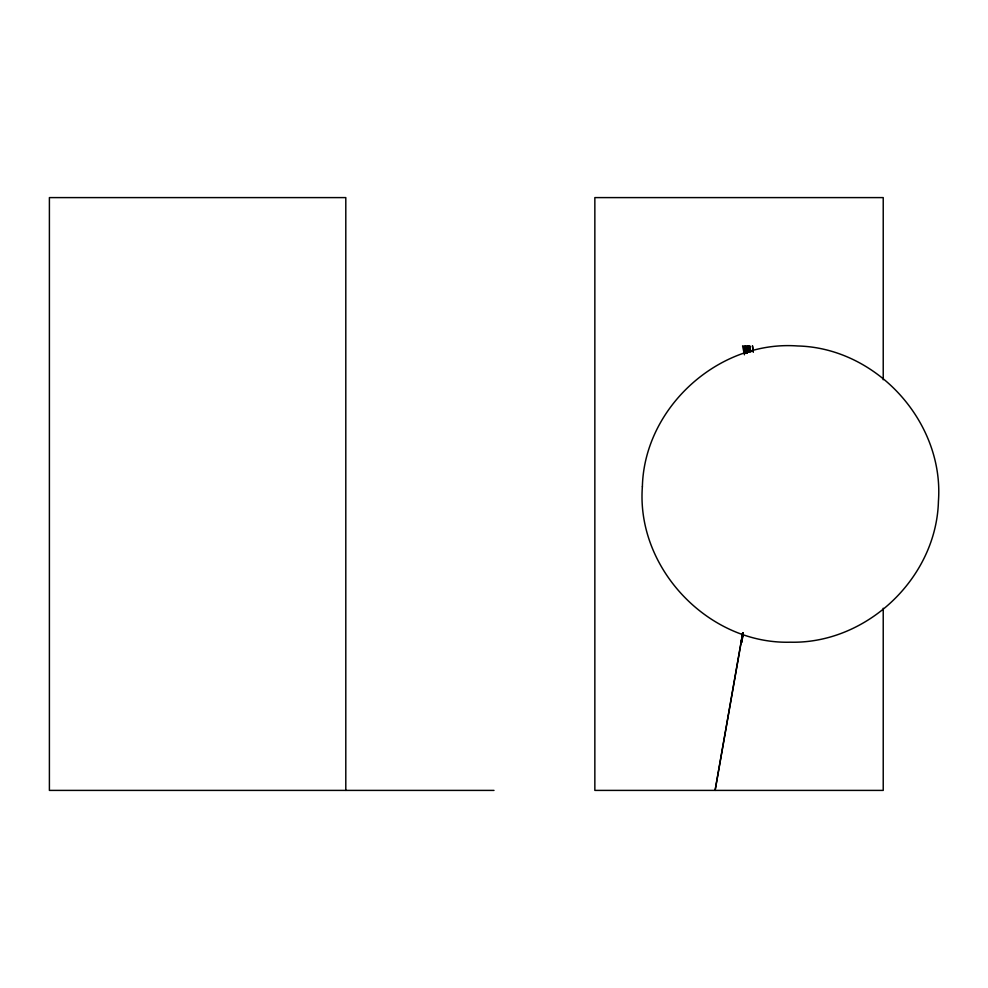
<?xml version="1.0" encoding="UTF-8"?>
<svg xmlns="http://www.w3.org/2000/svg" width="988" height="988" viewBox="0 0 988 988"><rect width="100%" height="100%" fill="white"/><g stroke="black" fill="none" stroke-linecap="round" stroke-linejoin="round"><path stroke-width="1.48" d="M742.766 633.123L715.102 790.4L742.68 633.123L741.185 642.2M494 790.4L49.4 790.4L49.4 197.6L345.8 197.6L345.8 790.4M742.581 345.8L744.433 354.778M883.223 379.763L883.223 197.6L594.85 197.6L594.85 790.4L883.223 790.4L883.223 608.238M642.373 486.726C636.149 568.396 708.532 644.411 790.4 642.2C866.933 643.966 936.451 577.819 938.427 501.274C944.293 422.271 876.862 347.875 797.662 345.973C718.659 340.107 644.275 407.538 642.373 486.726M743.161 633.123L741.778 642.2L743.198 633.123M742.939 633.123L741.506 642.2L742.951 633.123M745.545 353.358L744.05 345.8L745.532 353.358M746.916 353.358L745.508 345.8L746.903 353.358M748.002 351.851L746.94 345.8L747.99 351.851M749.336 351.851L748.348 345.8L749.336 351.851M750.67 351.851L749.731 345.8L750.645 351.851M753.276 351.913L752.461 345.8L753.251 351.913"/></g></svg>
